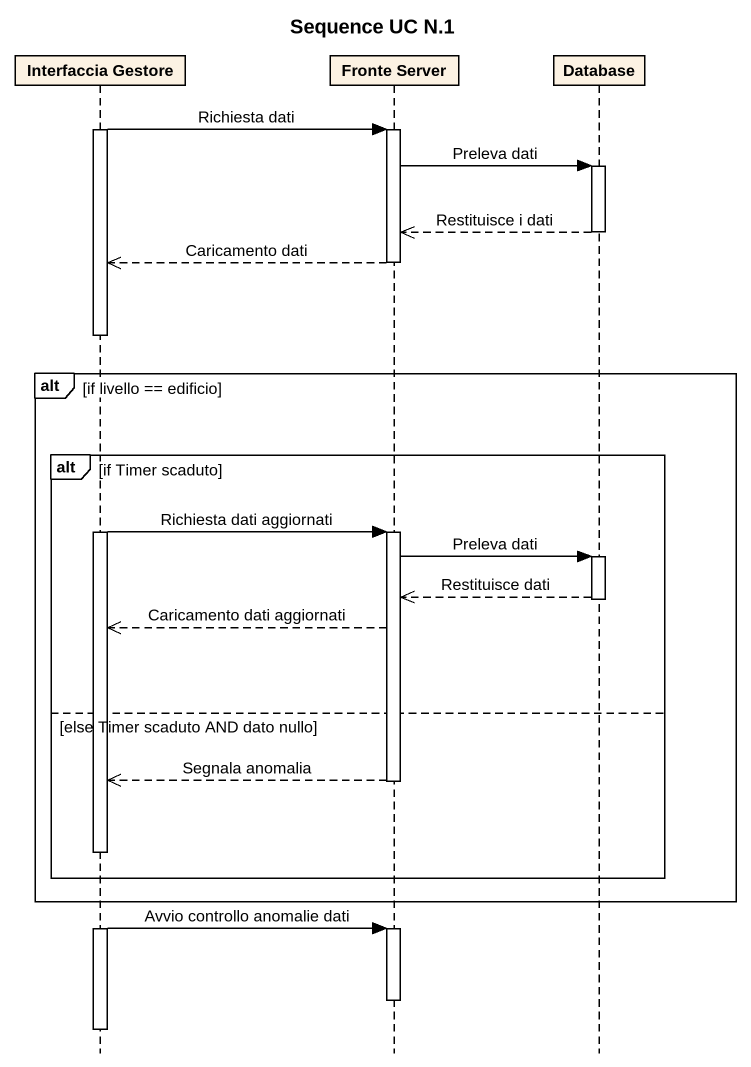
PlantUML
@startuml
title Sequence UC N.1
hide footbox
participant "Interfaccia Gestore" as Interfaccia_Gestore
participant "Fronte Server" as Fronte_Server
participant "Database" as Database_

activate Interfaccia_Gestore
Interfaccia_Gestore -> Fronte_Server : Richiesta dati
activate Fronte_Server
Fronte_Server -> Database_ : Preleva dati
activate Database_
Database_ -->> Fronte_Server : Restituisce i dati
deactivate Database_
Fronte_Server -->> Interfaccia_Gestore : Caricamento dati
deactivate Fronte_Server
alt if livello == edificio
  alt if Timer scaduto
    Interfaccia_Gestore -> Fronte_Server : Richiesta dati aggiornati
    activate Fronte_Server
    Fronte_Server -> Database_ : Preleva dati
    activate Database_
    Database_ -->> Fronte_Server : Restituisce dati
    deactivate Database_
    Fronte_Server -->> Interfaccia_Gestore : Caricamento dati aggiornati
  else else Timer scaduto AND dato nullo
    Fronte_Server -->> Interfaccia_Gestore : Segnala anomalia
    deactivate Fronte_Server
  end
end
Interfaccia_Gestore -> Fronte_Server : Avvio controllo anomalie dati
activate Fronte_Server
deactivate Fronte_Server
deactivate Interfaccia_Gestore
@enduml
